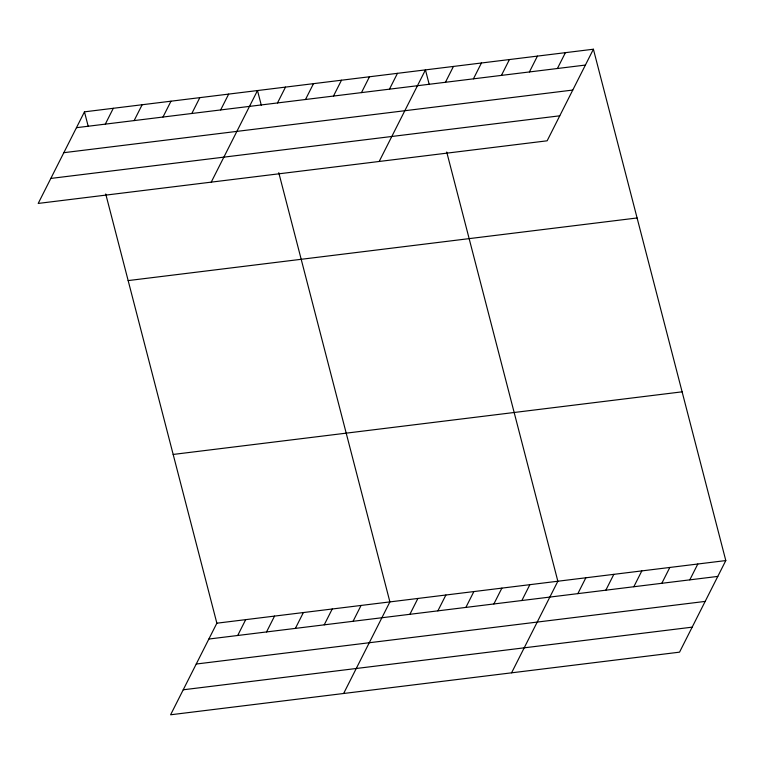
<?xml version="1.0" encoding="UTF-8"?>
<svg xmlns="http://www.w3.org/2000/svg" width="764" height="764" viewBox="0 0 764 764"><rect width="100%" height="100%" fill="white"/><g stroke="black" fill="none" stroke-linecap="round" stroke-linejoin="round"><path stroke-width="1.15" d="M84.46 111.84L38.2 203.434L547.139 140.805L593.399 49.221L84.46 111.84L88.252 126.471M105.298 124.14L113.301 108.297M134.139 120.588L142.142 104.744M162.98 117.045L170.983 101.201M191.821 113.492L199.824 97.649M220.662 109.94L228.665 94.106M211.236 182.138L257.497 90.553L261.288 105.174M277.494 102.949L285.497 87.106M305.485 99.511L313.488 83.668M333.476 96.063L341.479 80.22M361.467 92.616L369.47 76.772M389.459 89.178L397.461 73.334M379.183 161.471L425.452 69.887L429.234 84.508M445.441 82.283L453.444 66.439M473.432 78.845L481.435 63.001M105.728 193.97L216.861 623.195L170.601 714.779L679.54 652.16L725.8 560.566L593.399 49.221M501.423 75.397L509.426 59.554M237.7 635.486L245.702 619.642M529.414 71.95L537.417 56.106M266.541 631.943L274.543 616.099M557.405 68.512L565.408 52.668M295.382 628.39L303.384 612.547M324.222 624.837L332.225 609.004M353.063 621.294L361.066 605.451M343.638 693.483L389.898 601.898L278.764 172.674M409.896 614.304L417.898 598.46M437.887 610.856L445.889 595.013M465.878 607.409L473.881 591.565M493.869 603.971L501.872 588.127M521.86 600.523L529.863 584.68M511.584 672.817L557.854 581.232L446.711 152.007M577.842 593.638L585.845 577.794M605.833 590.19L613.836 574.347M633.824 586.742L641.827 570.899M661.815 583.304L669.818 567.461M689.806 579.857L697.809 564.013M76.457 127.683L585.396 65.064M63.832 152.685L572.771 90.056M50.825 178.432L559.764 115.813M128.151 280.589L637.09 217.969M173.17 454.446L682.109 391.827M216.861 623.195L725.8 560.566M208.858 639.038L717.797 576.409M196.233 664.031L705.172 601.411M183.226 689.787L692.165 627.158"/></g></svg>
